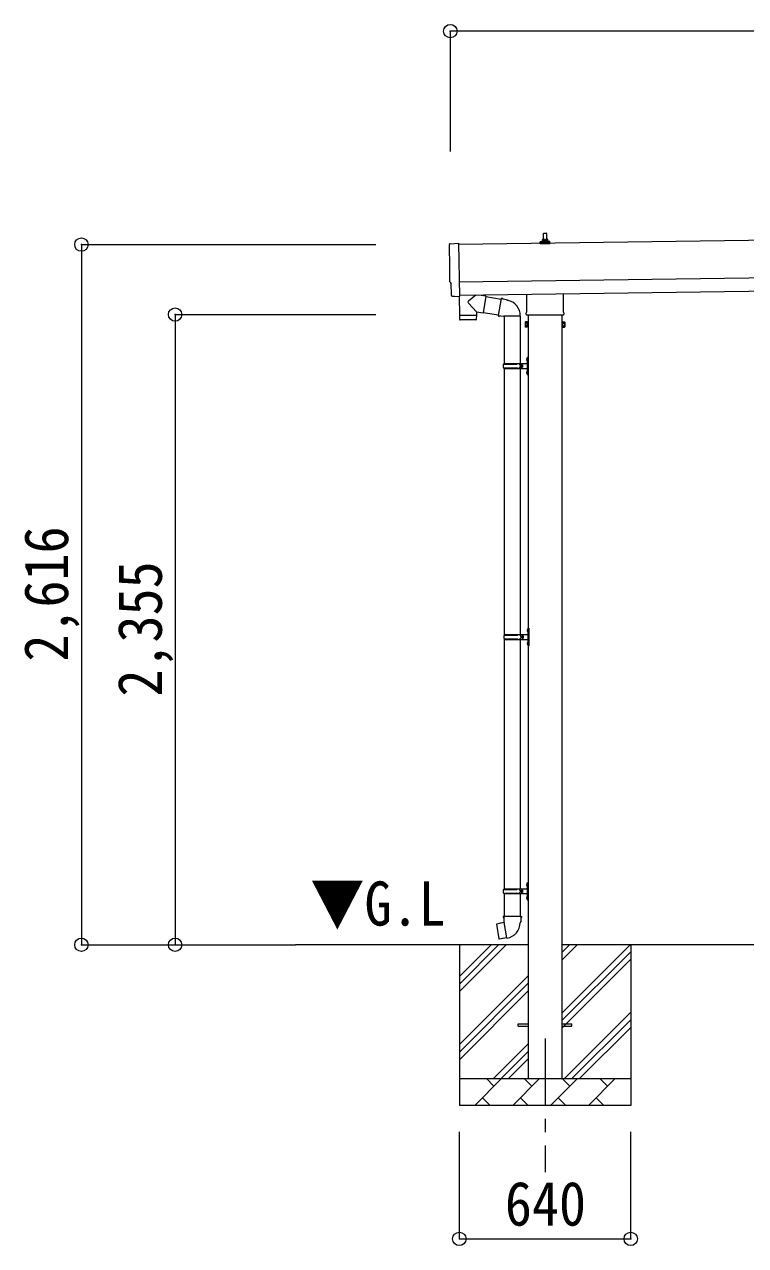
# Model space of a CAD drawing. Units: millimetres at full size, sheet at 1:50. Extents: x -14053 to 14053, y -9700 to 9700.
# Drawn here: x -1710 to 983, y -6079 to -1516 of the extents above; entities that cross this region are included whole.
import ezdxf
from ezdxf.enums import TextEntityAlignment as Align

# ---------------------------------------------------------------- set-up
doc = ezdxf.new("R2010")
doc.units = ezdxf.units.MM
doc.header["$LTSCALE"] = 50
doc.header["$PDMODE"] = 32
doc.header["$PDSIZE"] = 50
doc.linetypes.add('CHAIN1', pattern=[8, 5, -1, 1, -1])
for name, color, linetype, lineweight in [('0-1_Defpoints', 7, 'CHAIN1', 9), ('0-2_TEXT1', 4, 'Continuous', 9), ('0-3_SHAPE', 7, 'Continuous', 9), ('0-7_PARTS2', 7, 'Continuous', 9), ('0-8_TABLE1', 6, 'Continuous', 9), ('0-9_DIM1', 7, 'Continuous', 9)]:
    doc.layers.add(name, color=color, linetype=linetype, lineweight=lineweight)
doc.styles.add('ＭＳ ゴシック', font='')
doc.styles.get('ＭＳ ゴシック').set_extended_font_data('MS Gothic')

msp = doc.modelspace()

# ---------------------------------------------------------------- linework, layer by layer
at = {"layer": '0-1_Defpoints'}
msp.add_line((234.55, -5305.37), (234.55, -5805.37), dxfattribs=at)
at = {"layer": '0-2_TEXT1'}
for p, q in [((5276.78, -2261.93), (-88.18, -2338.57)), ((217.06, -2327.93), (223.78, -2326.3)), ((224.16, -2326.11), (244.93, -2326.11)), ((224.55, -2325.32), (224.55, -2321.11)), ((225.55, -2321.11), (243.55, -2321.11)), ((228.55, -2321.11), (229.27, -2297.59)), ((230.27, -2296.61), (238.82, -2296.61)), ((239.82, -2297.59), (240.55, -2321.11)), ((244.55, -2325.32), (244.55, -2321.11)), ((252.03, -2327.93), (245.31, -2326.3)), ((-119.79, -2335.58), (-88.25, -2333.48)), ((-88.25, -2333.48), (-85.41, -2532.32)), ((216.3, -2336.61), (216.3, -2328.9)), ((252.8, -2336.61), (216.3, -2336.61)), ((216.68, -2328.11), (252.41, -2328.11)), ((252.8, -2336.61), (252.8, -2328.9)), ((-86.18, -2478.55), (5278.78, -2401.91)), ((-85.46, -2528.55), (5279.49, -2451.91)), ((-105.04, -2532.6), (-111.96, -2532.33)), ((166.25, -2590.6), (166.25, -2524.95)), ((302.85, -2523), (302.85, -2590.6)), ((164.55, -2599.37), (164.55, -2593.87)), ((304.55, -2593.87), (304.55, -2599.37)), ((160.55, -2628.87), (161.3, -2627.56)), ((160.55, -2628.87), (160.55, -2645.87)), ((160.55, -2645.87), (161.3, -2647.19)), ((167.55, -2627.56), (161.3, -2627.56)), ((167.55, -2632.46), (161.3, -2632.46)), ((167.55, -2642.28), (161.3, -2642.28)), ((302.48, -2602.87), (166.61, -2602.87)), ((167.55, -2647.19), (167.55, -2627.56)), ((167.55, -2628.17), (170.05, -2628.17)), ((170.05, -2646.57), (167.55, -2646.57)), ((172.05, -2602.87), (172.05, -5455.37)), ((297.05, -2602.87), (297.05, -5455.37)), ((301.55, -2628.17), (299.05, -2628.17)), ((299.05, -2646.57), (301.55, -2646.57)), ((301.55, -2647.19), (301.55, -2627.56)), ((301.55, -2627.56), (307.79, -2627.56)), ((301.55, -2632.46), (307.79, -2632.46)), ((301.55, -2642.28), (307.79, -2642.28)), ((308.55, -2628.87), (307.79, -2627.56)), ((308.55, -2645.87), (307.79, -2647.19)), ((308.55, -2628.87), (308.55, -2645.87)), ((167.55, -2647.19), (161.3, -2647.19)), ((297.05, -2647.87), (299.05, -2647.87)), ((301.55, -2647.19), (307.79, -2647.19)), ((134.55, -5250.87), (172.05, -5250.87)), ((134.55, -5259.87), (134.55, -5250.87)), ((134.55, -5259.87), (172.05, -5259.87)), ((297.05, -5250.87), (334.55, -5250.87)), ((297.05, -5259.87), (334.55, -5259.87)), ((334.55, -5259.87), (334.55, -5250.87))]:
    msp.add_line(p, q, dxfattribs=at)
for points in [[(-114.84, -2529.38), (-115.52, -2482.36), (-116.12, -2482.37)], [(-104.3, -2532.31), (-103.64, -2531.67), (-85.41, -2532.32)], [(299.05, -2647.87), (299.05, -2626.87), (297.05, -2626.87)]]:
    msp.add_lwpolyline(points, dxfattribs=at)
msp.add_lwpolyline([(170.05, -2647.87), (170.05, -2626.87), (172.05, -2626.87), (172.05, -2647.87)], close=True, dxfattribs=at)
for centre, radius, start, end in [((223.55, -2325.32), 1, 283.62699, 0), ((228.63, -2321.74), 4.13, 90, 171.17633), ((225.55, -2322.11), 1, 90, 180), ((230.27, -2297.61), 1, 90, 178.60509), ((237.88, -2321.11), 4.83, 133.60282, 180), ((231.21, -2321.11), 4.83, 0, 46.39718), ((238.82, -2297.61), 1, 1.39491, 90), ((240.46, -2321.74), 4.13, 8.82367, 90), ((243.55, -2322.11), 1, 0, 90), ((245.55, -2325.32), 1, 180, 256.37301), ((217.3, -2328.9), 1, 103.62699, 180), ((251.8, -2328.9), 1, 0, 76.37301), ((168.55, -2593.87), 4, 125.09963, 180), ((168.55, -2599.37), 4, 180, 194.47751), ((168.55, -2599.37), 4, 194.47751, 241.04498), ((300.55, -2599.37), 4, 298.95502, 345.52249), ((300.55, -2593.87), 4, 0, 54.90037), ((300.55, -2599.37), 4, 345.52249, 0), ((164.89, -2630.01), 4.34, 145.61575, 214.38425), ((164.89, -2644.73), 4.34, 145.61575, 214.38425), ((176.79, -2637.37), 16.24, 162.41205, 197.58795), ((292.3, -2637.37), 16.24, 342.41205, 17.58795), ((304.2, -2630.01), 4.34, 325.61575, 34.38425), ((304.2, -2644.73), 4.34, 325.61575, 34.38425)]:
    msp.add_arc(centre, radius, start, end, dxfattribs=at)
for centre, major_axis, ratio, start_param, end_param in [((-119.59, -2338.58), (-3, -0.04), 0.99863, 4.7647489, 6.2979817), ((-4883.96, -2477.07), (4762.89, 68.04), 0.99863, 6.2686928, 6.2979817), ((-116.18, -2477.97), (-4.41, -0.06), 0.99863, 6.2686928, 7.8539816), ((-111.84, -2529.33), (-2.15, -2.1), 0.9974, 5.5252311, 7.0411395), ((-105, -2531.6), (-0.717, -0.7), 0.9974, 0.7579542, 1.5707963)]:
    msp.add_ellipse(centre, major_axis=major_axis, ratio=ratio, start_param=start_param, end_param=end_param, dxfattribs=at)
at = {"layer": '0-3_SHAPE'}
for p, q in [((172.05, -4955.37), (-696.99, -4955.37)), ((-85.45, -4955.37), (-85.45, -5555.37)), ((-85.45, -5073.85), (33.03, -4955.37)), ((-85.45, -5102.14), (61.31, -4955.37)), ((-85.45, -5130.42), (89.6, -4955.37)), ((3172.05, -4955.37), (297.05, -4955.37)), ((297.05, -4984.2), (325.87, -4955.37)), ((297.05, -5012.48), (354.15, -4955.37)), ((297.05, -5210.47), (552.14, -4955.37)), ((554.55, -4955.37), (554.55, -5555.37)), ((297.05, -5238.76), (554.55, -4981.26)), ((297.05, -5267.04), (554.55, -5009.54)), ((-85.45, -5328.41), (172.05, -5070.91)), ((-85.45, -5356.7), (172.05, -5099.2)), ((-85.45, -5384.98), (172.05, -5127.48)), ((306.7, -5455.37), (554.55, -5207.53)), ((334.99, -5455.37), (554.55, -5235.81)), ((363.27, -5455.37), (554.55, -5264.1)), ((42.14, -5455.37), (172.05, -5325.47)), ((70.43, -5455.37), (172.05, -5353.76)), ((98.71, -5455.37), (172.05, -5382.04)), ((-85.45, -5455.37), (554.55, -5455.37)), ((-27.59, -5555.37), (72.41, -5455.37)), ((43.86, -5483.93), (15.31, -5455.37)), ((113.83, -5555.37), (213.83, -5455.37)), ((185.28, -5483.93), (156.73, -5455.37)), ((255.26, -5555.37), (355.26, -5455.37)), ((326.7, -5483.93), (298.15, -5455.37)), ((396.68, -5555.37), (496.68, -5455.37)), ((468.12, -5483.93), (439.57, -5455.37)), ((554.55, -5555.37), (-85.45, -5555.37)), ((0.97, -5526.82), (29.52, -5555.37)), ((142.39, -5526.82), (170.94, -5555.37)), ((283.81, -5526.82), (312.36, -5555.37)), ((425.23, -5526.82), (453.78, -5555.37))]:
    msp.add_line(p, q, dxfattribs=at)
at = {"layer": '0-8_TABLE1'}
for p, q in [((-119.19, -1541.26), (-119.19, -1991.26)), ((6590.56, -1541.26), (-119.19, -1541.26)), ((-1496.99, -2339.01), (-396.99, -2339.01)), ((-1496.99, -2339.01), (-1496.99, -4955.37)), ((-1146.99, -2600.37), (-396.99, -2600.37)), ((-1146.99, -2600.37), (-1146.99, -4955.37)), ((-1496.99, -4955.37), (-696.99, -4955.37)), ((-85.45, -6054.37), (-85.45, -5654.37)), ((554.55, -6054.37), (554.55, -5654.37)), ((-85.45, -6054.37), (554.55, -6054.37))]:
    msp.add_line(p, q, dxfattribs=at)
for p in [(-119.19, -1541.26), (-1496.99, -2339.01), (-1146.99, -2600.37), (-1496.99, -4955.37), (-1146.99, -4955.37), (-85.45, -6054.37), (554.55, -6054.37)]:
    msp.add_point(p, dxfattribs=at)
at = {"layer": '0-9_DIM1'}
for p, q in [((-24.02, -2527.67), (-51.66, -2550.18)), ((13.61, -2531.68), (-12.23, -2527.5)), ((13.61, -2531.68), (3.44, -2594.56)), ((13.31, -2533.51), (70.67, -2542.64)), ((71, -2540.82), (59.93, -2603.55)), ((71, -2540.82), (72.14, -2538.84)), ((71, -2540.82), (90.63, -2544.64)), ((72.14, -2538.84), (75.7, -2539.47)), ((75.7, -2539.47), (76.12, -2541.82)), ((90.63, -2544.64), (92.32, -2546.27)), ((92.32, -2546.27), (94.43, -2546.72)), ((-20.97, -2590.62), (-51.84, -2557.51)), ((-20.97, -2590.62), (3.44, -2594.56)), ((-20.97, -2590.62), (-20.8, -2602.63)), ((3.74, -2592.74), (60.25, -2601.74)), ((-84.78, -2604.55), (-84.36, -2617.59)), ((-23.78, -2619.68), (-81.32, -2620.5)), ((-80.29, -2603.48), (-80.26, -2604.48)), ((-25.3, -2602.7), (-25.3, -2603.7)), ((59.93, -2603.55), (60.33, -2605.81)), ((59.93, -2603.55), (79.69, -2606.68)), ((60.33, -2605.81), (63.89, -2606.43)), ((63.89, -2606.43), (65.09, -2604.37)), ((79.69, -2606.68), (81.9, -2605.7)), ((142.19, -2606.09), (81.01, -2606.09)), ((82.05, -2606.09), (82.05, -2783.38)), ((142.05, -2606.09), (142.05, -3796.37)), ((80.05, -2783.38), (166.05, -2783.38)), ((80.05, -2783.38), (80.05, -2785.38)), ((139.05, -2783.38), (139.05, -2787.88)), ((147.05, -2783.38), (147.05, -2801.38)), ((165.74, -2766.23), (167.79, -2767.23)), ((167.01, -2764.23), (167.65, -2764.23)), ((167.01, -2764.23), (167.01, -2772.53)), ((167.01, -2772.53), (167.65, -2772.53)), ((167.65, -2764.23), (168.05, -2764.63)), ((167.79, -2767.23), (168.4, -2768.38)), ((168.05, -2760.38), (171.05, -2758.88)), ((168.05, -2760.38), (168.05, -2824.38)), ((171.05, -2758.88), (171.05, -2825.88)), ((171.05, -2758.88), (172.05, -2758.88)), ((172.05, -2758.88), (172.05, -2825.88)), ((79.05, -2785.38), (129.38, -2785.38)), ((79.05, -2799.38), (129.38, -2799.38)), ((80.05, -2801.38), (80.05, -2799.38)), ((80.05, -2801.38), (166.05, -2801.38)), ((82.05, -2801.38), (82.05, -3796.37)), ((139.05, -2787.88), (141.05, -2787.88)), ((139.05, -2801.38), (139.05, -2796.88)), ((139.05, -2796.88), (141.05, -2796.88)), ((141.05, -2787.88), (141.05, -2796.88)), ((147.05, -2787.88), (150.05, -2787.88)), ((147.05, -2796.88), (150.05, -2796.88)), ((150.05, -2787.88), (150.05, -2796.88)), ((165.74, -2814.23), (167.79, -2815.23)), ((167.01, -2812.23), (167.65, -2812.23)), ((167.01, -2812.23), (167.01, -2820.53)), ((167.01, -2820.53), (167.65, -2820.53)), ((167.65, -2812.23), (167.65, -2820.53)), ((167.65, -2812.23), (168.05, -2812.63)), ((167.65, -2820.53), (168.05, -2820.13)), ((167.79, -2815.23), (168.4, -2816.38)), ((168.05, -2824.38), (171.05, -2825.88)), ((171.05, -2825.88), (172.05, -2825.88)), ((168.24, -3779.22), (170.29, -3780.22)), ((169.51, -3777.22), (170.15, -3777.22)), ((169.51, -3777.22), (169.51, -3785.52)), ((169.51, -3785.52), (170.15, -3785.52)), ((170.15, -3777.22), (170.55, -3777.62)), ((170.29, -3780.22), (170.9, -3781.37)), ((170.55, -3773.37), (173.55, -3771.87)), ((170.55, -3773.37), (170.55, -3837.37)), ((173.55, -3771.87), (173.55, -3838.87)), ((173.55, -3771.87), (174.55, -3771.87)), ((174.55, -3771.87), (174.55, -3838.87)), ((81.55, -3798.37), (131.88, -3798.37)), ((81.55, -3812.37), (131.88, -3812.37)), ((82.05, -3814.36), (82.05, -4746.37)), ((82.55, -3796.37), (168.55, -3796.37)), ((82.55, -3796.37), (82.55, -3798.37)), ((82.55, -3814.37), (82.55, -3812.37)), ((82.55, -3814.37), (168.55, -3814.37)), ((141.55, -3796.37), (141.55, -3800.87)), ((141.55, -3800.87), (143.55, -3800.87)), ((141.55, -3814.37), (141.55, -3809.87)), ((141.55, -3809.87), (143.55, -3809.87)), ((142.05, -3814.36), (142.05, -4746.37)), ((143.55, -3800.87), (143.55, -3809.87)), ((149.55, -3796.37), (149.55, -3814.37)), ((149.55, -3800.87), (152.55, -3800.87)), ((149.55, -3809.87), (152.55, -3809.87)), ((152.55, -3800.87), (152.55, -3809.87)), ((168.24, -3827.22), (170.29, -3828.22)), ((169.51, -3825.22), (170.15, -3825.22)), ((169.51, -3825.22), (169.51, -3833.52)), ((170.15, -3825.22), (170.15, -3833.52)), ((170.15, -3825.22), (170.55, -3825.62)), ((170.29, -3828.22), (170.9, -3829.37)), ((169.51, -3833.52), (170.15, -3833.52)), ((170.15, -3833.52), (170.55, -3833.12)), ((170.54, -3837.37), (173.55, -3838.87)), ((173.55, -3838.87), (174.55, -3838.87)), ((165.74, -4729.22), (167.79, -4730.22)), ((167.01, -4727.22), (167.65, -4727.22)), ((167.01, -4727.22), (167.01, -4735.52)), ((167.01, -4735.52), (167.65, -4735.52)), ((167.65, -4727.22), (168.05, -4727.62)), ((167.79, -4730.22), (168.4, -4731.37)), ((168.05, -4723.37), (171.05, -4721.87)), ((168.05, -4723.37), (168.05, -4787.37)), ((171.05, -4721.87), (171.05, -4788.87)), ((171.05, -4721.87), (172.05, -4721.87)), ((172.05, -4721.87), (172.05, -4788.87)), ((79.05, -4748.37), (129.38, -4748.37)), ((79.05, -4762.37), (129.38, -4762.37)), ((80.05, -4746.37), (166.05, -4746.37)), ((80.05, -4746.37), (80.05, -4748.37)), ((80.05, -4764.37), (80.05, -4762.37)), ((80.05, -4764.37), (166.05, -4764.37)), ((82.05, -4764.37), (82.05, -4849.3)), ((139.05, -4746.37), (139.05, -4750.87)), ((139.05, -4750.87), (141.05, -4750.87)), ((139.05, -4764.37), (139.05, -4759.87)), ((139.05, -4759.87), (141.05, -4759.87)), ((141.05, -4750.87), (141.05, -4759.87)), ((142.05, -4764.37), (142.05, -4849.3)), ((147.05, -4746.37), (147.05, -4764.37)), ((147.05, -4750.87), (150.05, -4750.87)), ((147.05, -4759.87), (150.05, -4759.87)), ((150.05, -4750.87), (150.05, -4759.87)), ((165.74, -4777.22), (167.79, -4778.22)), ((167.01, -4775.22), (167.65, -4775.22)), ((167.01, -4775.22), (167.01, -4783.52)), ((167.01, -4783.52), (167.65, -4783.52)), ((167.65, -4775.22), (167.65, -4783.52)), ((167.65, -4775.22), (168.05, -4775.62)), ((167.65, -4783.52), (168.05, -4783.12)), ((167.79, -4778.22), (168.4, -4779.37)), ((168.05, -4787.37), (171.05, -4788.87)), ((171.05, -4788.87), (172.05, -4788.87)), ((53.59, -4877.75), (52.78, -4878.92)), ((52.78, -4878.92), (62.4, -4933.48)), ((81.45, -4872.5), (53.59, -4877.75)), ((66.33, -4875.15), (66.12, -4875.39)), ((80.2, -4849.3), (78.05, -4850.08)), ((78.05, -4850.08), (78.05, -4853.7)), ((78.05, -4853.7), (80.29, -4854.51)), ((143.9, -4849.3), (80.2, -4849.3)), ((80.2, -4849.3), (80.54, -4869.3)), ((80.54, -4869.3), (81.9, -4871.3)), ((91.81, -4929.8), (81.67, -4872.32)), ((81.7, -4871.5), (81.7, -4872.21)), ((81.9, -4871.3), (81.86, -4871.3)), ((142.23, -4871.24), (142.16, -4873.4)), ((143.55, -4869.3), (142.23, -4871.24)), ((143.9, -4849.3), (143.55, -4869.3)), ((146.05, -4853.7), (143.8, -4854.51)), ((143.9, -4849.3), (146.05, -4850.08)), ((146.05, -4850.08), (146.05, -4853.7)), ((76.42, -4932.39), (76.14, -4932.23)), ((92.11, -4930.56), (91.87, -4929.9))]:
    msp.add_line(p, q, dxfattribs=at)
for points in [[(-85.81, -2532.3), (-84.79, -2603.55), (-20.8, -2602.63)], [(-20.82, -2616.69), (-20.78, -2603.63), (-84.78, -2604.55)], [(165.74, -2770.53), (167.79, -2769.53), (168.4, -2768.38)], [(167.65, -2764.23), (167.65, -2772.53), (168.05, -2772.13)], [(165.74, -2818.53), (167.79, -2817.53), (168.4, -2816.38)], [(168.24, -3783.52), (170.29, -3782.52), (170.9, -3781.37)], [(170.15, -3777.22), (170.15, -3785.52), (170.55, -3785.12)], [(168.24, -3831.52), (170.29, -3830.52), (170.9, -3829.37)], [(165.74, -4733.52), (167.79, -4732.52), (168.4, -4731.37)], [(167.65, -4727.22), (167.65, -4735.52), (168.05, -4735.12)], [(165.74, -4781.52), (167.79, -4780.52), (168.4, -4779.37)], [(68.57, -4874.93), (68.29, -4874.78), (66.33, -4875.15)], [(91.54, -4929.7), (63.56, -4934.3), (62.4, -4933.48)], [(78.61, -4931.83), (78.39, -4932.07), (76.42, -4932.39)]]:
    msp.add_lwpolyline(points, dxfattribs=at)
for centre, radius, start, end in [((-48.35, -2553.93), 5, 131.47396, 225.79244), ((81.9, -2605.7), 60.3, 359.62495, 78), ((-81.36, -2617.5), 3, 181.81845, 270.86677), ((-23.82, -2616.68), 3, 270.81845, 359.81845), ((129.38, -2783.38), 2, 270, 359.99998), ((171.34, -2768.38), 6, 136.21765, 223.78235), ((166.05, -2781.38), 2, 270, 359.99998), ((127.8, -2792.38), 49.25, 171.82876, 180.00002), ((127.8, -2792.38), 49.25, 180.00002, 188.17127), ((129.38, -2801.38), 2, 0.00005, 90.00004), ((171.34, -2816.38), 6, 136.21765, 223.78235), ((166.05, -2803.38), 2, 0.00005, 90.00004), ((173.84, -3781.37), 6, 136.21765, 223.78235), ((130.3, -3805.37), 49.25, 171.82876, 180.00002), ((130.3, -3805.37), 49.25, 180.00002, 188.17127), ((131.88, -3796.37), 2, 270, 359.99998), ((131.88, -3814.37), 2, 0.00005, 90.00004), ((173.84, -3829.37), 6, 136.21765, 223.78235), ((168.55, -3794.37), 2, 270, 359.99998), ((168.55, -3816.37), 2, 0.00005, 90.00004), ((171.34, -4731.37), 6, 136.21765, 223.78235), ((166.05, -4744.37), 2, 270, 359.99998), ((127.8, -4755.37), 49.25, 171.82876, 180.00002), ((127.8, -4755.37), 49.25, 180.00002, 188.17127), ((129.38, -4746.37), 2, 270, 359.99998), ((129.38, -4764.37), 2, 0.00005, 90.00004), ((171.34, -4779.37), 6, 136.21765, 223.78235), ((166.05, -4766.37), 2, 0.00005, 90.00004), ((81.4, -4872.21), 0.3, 280.66842, 0), ((81.9, -4871.5), 0.2, 100, 180), ((81.9, -4871.3), 60.3, 279.96938, 358), ((91.59, -4930), 0.3, 20, 99.33158), ((92.3, -4930.49), 0.2, 200, 279.96938)]:
    msp.add_arc(centre, radius, start, end, dxfattribs=at)

# ---------------------------------------------------------------- texts
at = {"layer": '0-7_PARTS2', "style": 'ＭＳ ゴシック', "width": 0.9}
msp.add_text('▼G.L', height=165, dxfattribs=at).set_placement((-642.33, -4933.16), align=Align.BOTTOM_LEFT)
at = {"layer": '0-8_TABLE1', "color": 7, "style": 'ＭＳ ゴシック', "width": 0.9}
for s, p in [('2,616', (-1496.99, -3897.19)), ('2,355', (-1146.99, -4027.87))]:
    msp.add_text(s, height=165, rotation=90, dxfattribs=at).set_placement(p, align=Align.BOTTOM_LEFT)
msp.add_text('640', height=165, dxfattribs=at).set_placement((84.55, -6054.37), align=Align.BOTTOM_LEFT)

doc.saveas('drawing.dxf')
